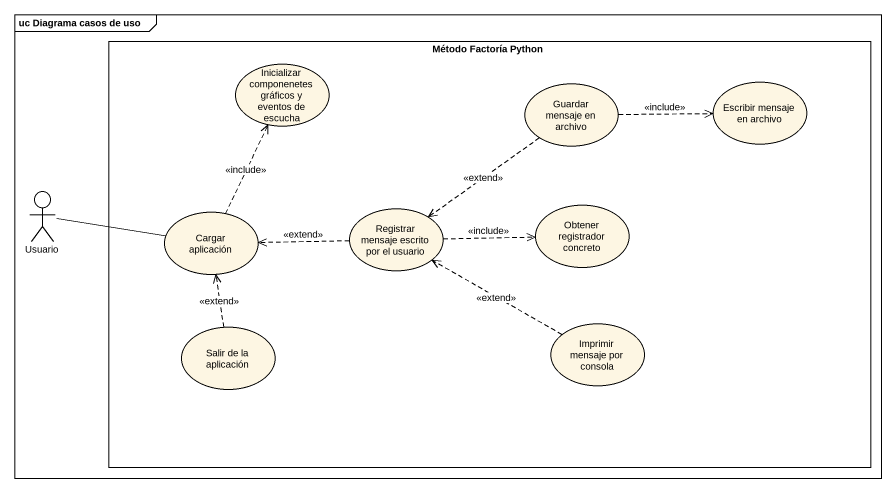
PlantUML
@startuml
mainframe uc Diagrama casos de uso
rectangle "Método Factoría Python" as Método_Factoría_Python {
  usecase "Inicializar componenetes gráficos y eventos de escucha" as Inicializar_componenetes
  usecase "Guardar mensaje en archivo" as Guardar_mensaje_en_archivo
  usecase "Escribir mensaje en archivo" as Escribir_mensaje_en_archivo
  usecase "Cargar aplicación" as Cargar_aplicación
  usecase "Registrar mensaje escrito por el usuario" as Registrar_mensaje_escrito
  usecase "Obtener registrador concreto" as Obtener_registrador_concreto
  usecase "Salir de la aplicación" as Salir_de_la_aplicación
  usecase "Imprimir mensaje por consola" as Imprimir_mensaje_por_consola
}
actor Usuario
Guardar_mensaje_en_archivo .right.> Escribir_mensaje_en_archivo : <<include>>
Guardar_mensaje_en_archivo ..> Registrar_mensaje_escrito : <<extend>>
Usuario -right- Cargar_aplicación
Cargar_aplicación .up.> Inicializar_componenetes : <<include>>
Registrar_mensaje_escrito .left.> Cargar_aplicación : <<extend>>
Registrar_mensaje_escrito .right.> Obtener_registrador_concreto : <<include>>
Salir_de_la_aplicación .up.> Cargar_aplicación : <<extend>>
Imprimir_mensaje_por_consola .left.> Registrar_mensaje_escrito : <<extend>>
@enduml
